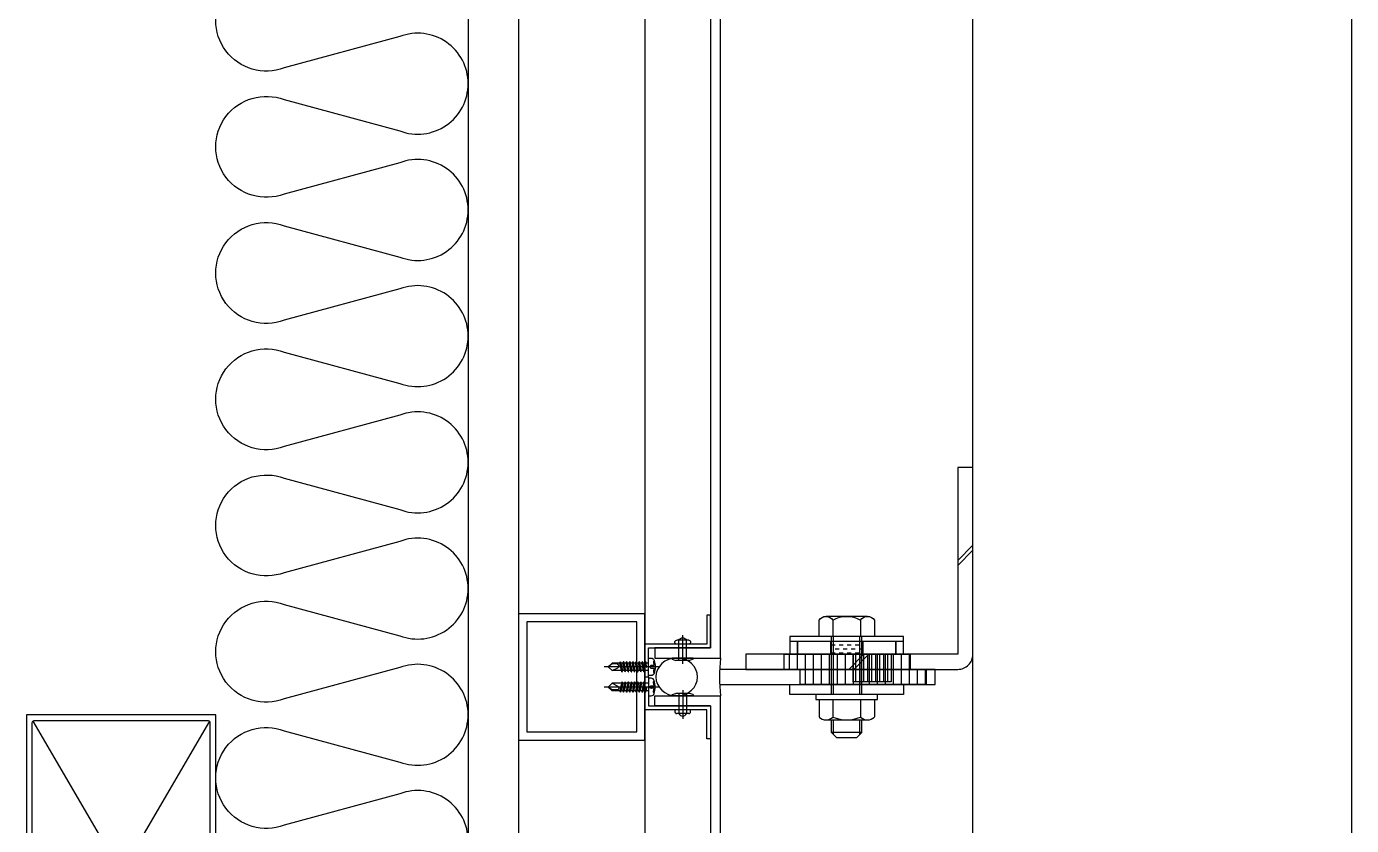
# Model space of a CAD drawing. Header units: millimetres. Extents: x 19868 to 801382, y -4805 to 85279.
# Drawn here: x 579963 to 580488, y 41685 to 42002 of the extents above; entities that cross this region are included whole.
import ezdxf

# ---------------------------------------------------------------- set-up
doc = ezdxf.new("R2010")
doc.units = ezdxf.units.MM
doc.header["$LTSCALE"] = 250
for name, pattern in [('CENTER', [50.8, 31.75, -6.35, 6.35, -6.35]), ('HID', [2.8, 1.8, -1]), ('HIDDEN', [9.525, 6.35, -3.175]), ('HIDDEN2', [4.7625, 3.175, -1.5875])]:
    doc.linetypes.add(name, pattern=pattern)
for name, color, linetype in [('4', 4, 'Continuous'), ('6FIN', 6, 'Continuous'), ('A-ELE-4', 4, 'Continuous'), ('A-ETC-8', 8, 'Continuous'), ('A-FIN', 6, 'Continuous'), ('alucobond', 7, 'Continuous'), ('EXTRUSION', 7, 'Continuous'), ('fastener', 1, 'Continuous'), ('ISL', 251, 'Continuous'), ('mold', 4, 'Continuous'), ('RIVET', 6, 'Continuous'), ('S-TEEL', 4, 'Continuous'), ('SCREW', 1, 'Continuous'), ('SEALANT', 252, 'Continuous'), ('SHEET', 6, 'Continuous'), ('각파이프', 4, 'Continuous')]:
    doc.layers.add(name, color=color, linetype=linetype)

# ---------------------------------------------------------------- blocks, each defined once
blk = doc.blocks.new('A$Cae507117')
at = {"layer": 'A-ETC-8'}
for points in [[(-50, 0), (-50, -50), (0, -50), (0, 0)], [(-46.8, -3.2), (-46.8, -46.8), (-3.2, -46.8), (-3.2, -3.2)]]:
    blk.add_lwpolyline(points, close=True, dxfattribs=at)
blk = doc.blocks.new('revit')
at = {"layer": 'RIVET'}
for p, q in [((-4.2, 0.5), (-4.2, 0)), ((4.2, 0), (-4.2, 0)), ((2.7, 1), (-2.7, 1)), ((-1.5, 1), (-1.5, -7)), ((1.5, 1), (1.5, -7)), ((4.2, 0.5), (4.2, 0)), ((2.37, -5.5), (-2.37, -5.5)), ((2.37, -7), (-2.37, -7))]:
    blk.add_line(p, q, dxfattribs=at)
at = {"layer": 'RIVET', "color": 1, "linetype": 'CENTER'}
blk.add_line((0, 2.29), (0, -9.05), dxfattribs=at)
at = {"layer": 'RIVET'}
for points in [[(-4.2, 0.5), (-2.7, 1)], [(4.2, 0.5), (2.7, 1)]]:
    blk.add_lwpolyline(points, dxfattribs=at)
blk.add_lwpolyline([(-1.5, -7, 0.666667), (1.5, -7, 1.5)], format="xyb", dxfattribs=at)
for centre, start, end in [((-2.37, -6.25), 90, 270), ((2.37, -6.25), 270, 90)]:
    blk.add_arc(centre, 0.75, start, end, dxfattribs=at)
blk = doc.blocks.new('PH-4-16')
at = {"layer": 'SCREW'}
for p, q in [((-1.51, 0), (-1.51, -0.97)), ((1.51, 0), (1.51, -1.59)), ((0.05, -0.87), (-2.01, -1.2)), ((2, -1.79), (-2.01, -2.45)), ((2, -3.03), (-2.01, -3.69)), ((2, -4.27), (-2.01, -4.93)), ((-2, -1.27), (-1.51, -1.47)), ((-2, -2.51), (-1.51, -2.71)), ((-2, -3.75), (-1.51, -3.95)), ((-2, -4.99), (-1.51, -5.2)), ((-1.99, -1.17), (-1.51, -0.97)), ((-1.99, -2.41), (-1.51, -2.21)), ((-1.99, -3.65), (-1.51, -3.45)), ((-1.99, -4.89), (-1.51, -4.69)), ((0.07, -0.97), (-1.95, -1.3)), ((1.99, -1.89), (-1.95, -2.54)), ((1.99, -3.13), (-1.95, -3.78)), ((1.99, -4.37), (-1.95, -5.02)), ((0.05, -0.87), (-1.51, -0.97)), ((0.07, -0.97), (-1.51, -1.47)), ((-1.51, -1.47), (-1.51, -2.21)), ((1.51, -1.59), (-1.51, -2.21)), ((1.51, -2.09), (-1.51, -2.71)), ((-1.51, -2.71), (-1.51, -3.45)), ((1.51, -2.83), (-1.51, -3.45)), ((1.51, -3.33), (-1.51, -3.95)), ((1.51, -4.07), (-1.51, -4.69)), ((1.51, -4.57), (-1.51, -5.2)), ((-1.51, -5.2), (-1.51, -5.93)), ((1.51, -1.59), (2, -1.79)), ((1.99, -1.89), (1.51, -2.09)), ((1.51, -2.09), (1.51, -2.83)), ((2, -3.03), (1.51, -2.83)), ((1.99, -3.13), (1.51, -3.33)), ((1.51, -3.33), (1.51, -4.07)), ((2, -4.27), (1.51, -4.07)), ((1.99, -4.37), (1.51, -4.57)), ((1.51, -4.57), (1.51, -5.31)), ((2, -5.51), (-2.01, -6.17)), ((2, -6.75), (-2.01, -7.41)), ((2, -7.99), (-2.01, -8.65)), ((2, -9.23), (-2.01, -9.89)), ((2, -10.47), (-2.01, -11.13)), ((-2, -6.24), (-1.51, -6.44)), ((-2, -7.48), (-1.51, -7.68)), ((-2, -8.72), (-1.51, -8.92)), ((-2, -9.96), (-1.51, -10.16)), ((-1.99, -6.13), (-1.51, -5.93)), ((-1.99, -7.37), (-1.51, -7.17)), ((-1.99, -8.61), (-1.51, -8.41)), ((-1.99, -9.85), (-1.51, -9.66)), ((1.99, -5.61), (-1.95, -6.26)), ((1.99, -6.86), (-1.95, -7.5)), ((1.99, -8.1), (-1.95, -8.75)), ((1.99, -9.34), (-1.95, -9.99)), ((1.51, -5.31), (-1.51, -5.93)), ((1.51, -5.81), (-1.51, -6.44)), ((-1.51, -6.44), (-1.51, -7.17)), ((1.51, -6.55), (-1.51, -7.17)), ((1.51, -7.05), (-1.51, -7.68)), ((-1.51, -7.68), (-1.51, -8.41)), ((1.51, -7.79), (-1.51, -8.41)), ((1.51, -8.29), (-1.51, -8.92)), ((-1.51, -8.92), (-1.51, -9.66)), ((1.51, -9.03), (-1.51, -9.66)), ((1.51, -9.53), (-1.51, -10.16)), ((-1.51, -10.16), (-1.51, -10.9)), ((1.51, -10.27), (-1.51, -10.9)), ((2, -5.51), (1.51, -5.31)), ((1.99, -5.61), (1.51, -5.81)), ((1.51, -5.81), (1.51, -6.55)), ((2, -6.75), (1.51, -6.55)), ((1.99, -6.86), (1.51, -7.05)), ((1.51, -7.05), (1.51, -7.79)), ((2, -7.99), (1.51, -7.79)), ((1.99, -8.1), (1.51, -8.29)), ((1.51, -8.29), (1.51, -9.03)), ((2, -9.23), (1.51, -9.03)), ((1.99, -9.34), (1.51, -9.53)), ((1.51, -9.53), (1.51, -10.27)), ((2, -10.47), (1.51, -10.27)), ((-2, -11.2), (-1.51, -11.4)), ((-1.99, -11.09), (-1.51, -10.9)), ((1.99, -10.58), (-1.95, -11.23)), ((1.51, -10.77), (-1.51, -11.4)), ((-1.51, -11.4), (-1.51, -14.46)), ((-1.51, -14.46), (-1.14, -14.46)), ((0, -16), (-1.51, -14.46)), ((-1.14, -12.61), (-1.14, -14.46)), ((-1.14, -14.46), (0, -16)), ((0, -16), (1.51, -14.49)), ((1.51, -14.49), (0.4, -12.23)), ((1.99, -10.58), (1.51, -10.77)), ((1.51, -10.77), (1.51, -14.49))]:
    blk.add_line(p, q, dxfattribs=at)
at = {"layer": 'SCREW', "color": 1, "linetype": 'CENTER'}
blk.add_line((0, 3.95), (0, -17.67), dxfattribs=at)
at = {"layer": 'SCREW', "linetype": 'HIDDEN2'}
blk.add_line((-1.51, -3.95), (-1.51, -4.69), dxfattribs=at)
at = {"layer": 'SCREW'}
blk.add_lwpolyline([(3.48, 0.99), (3.48, 0), (-3.48, 0), (-3.48, 0.99, -0.336479), (-2.53, 2.23, -0.138717), (2.53, 2.23, -0.336479)], format="xyb", close=True, dxfattribs=at)
blk.add_lwpolyline([(-2.53, 2.23), (-2.31, 2.03), (-2.06, 1.94), (-1.79, 1.92), (-1.52, 1.95), (-1.25, 2.02), (-1.01, 2.09), (-0.81, 2.13), (-0.65, 2.14), (-0.55, 2.08), (-0.5, 1.96), (-0.49, 1.8), (-0.49, 1.61), (-0.51, 1.41), (-0.52, 1.2), (-0.51, 1.01), (-0.47, 0.84), (-0.39, 0.71), (-0.28, 0.61), (-0.14, 0.55), (0, 0.53), (0.14, 0.55), (0.28, 0.61), (0.39, 0.71), (0.47, 0.84), (0.51, 1.01), (0.52, 1.2), (0.51, 1.41), (0.49, 1.61), (0.49, 1.8), (0.5, 1.96), (0.55, 2.08), (0.65, 2.14), (0.81, 2.13), (1.01, 2.09), (1.25, 2.02), (1.52, 1.95), (1.79, 1.92), (2.06, 1.94), (2.31, 2.03), (2.53, 2.23)], dxfattribs=at)
for centre, radius, start, end in [((-1.92, -1.23), 0.0931, 139.8661, 209.9246), ((-1.92, -2.47), 0.0931, 139.8661, 209.9246), ((-1.92, -3.71), 0.0931, 139.8661, 209.9246), ((-1.92, -4.95), 0.0931, 139.8661, 209.9246), ((0.03, -0.92), 0.0605, 310.7271, 69.3149), ((1.92, -1.83), 0.0931, 319.8661, 29.9246), ((1.92, -3.07), 0.0931, 319.8661, 29.9246), ((1.92, -4.31), 0.0931, 319.8661, 29.9246), ((-1.92, -6.19), 0.0931, 139.8661, 209.9246), ((-1.92, -7.43), 0.0931, 139.8661, 209.9246), ((-1.92, -8.67), 0.0931, 139.8661, 209.9246), ((-1.92, -9.91), 0.0931, 139.8661, 209.9246), ((1.92, -5.55), 0.0931, 319.8661, 29.9246), ((1.92, -6.8), 0.0931, 319.8661, 29.9246), ((1.92, -8.04), 0.0931, 319.8661, 29.9246), ((1.92, -9.28), 0.0931, 319.8661, 29.9246), ((1.92, -10.52), 0.0931, 319.8661, 29.9246), ((-1.92, -11.15), 0.0931, 139.8661, 209.9246), ((-0.33, -12.61), 0.815, 27.365, 180)]:
    blk.add_arc(centre, radius, start, end, dxfattribs=at)
blk = doc.blocks.new('A$Ce431bf19')
at = {"layer": '4', "transparency": 33554687}
h = blk.add_hatch(dxfattribs=at)
h.set_pattern_fill('JIS_LC_20A', color=8, scale=2, angle=180)
h.set_pattern_definition([(225, (-13377.057, -377.89), (28.28427, -28.28427), []), (225, (-13379.057, -377.89), (28.28427, -28.28427), [])])
edge = h.paths.add_edge_path()
edge.add_line((145, -16), (145, 58))
edge.add_line((145, 58), (139, 58))
edge.add_line((139, 58), (139, -16))
edge.add_line((139, -16), (55, -16))
edge.add_line((55, -16), (55, -22))
edge.add_line((55, -22), (139, -22))
edge.add_arc((139, -16), 6, 270, 360)
at = {"layer": '4', "linetype": 'HIDDEN', "ltscale": 0.005}
h = blk.add_hatch(dxfattribs=at)
h.set_pattern_fill('DASH', color=1, scale=0.5)
h.set_pattern_definition([(360, (-18184.874, -847.0626), (1.5875, 1.5875), [1.5875, -1.5875])])
h.paths.add_polyline_path([(101.5, -16), (101.5, -11), (88.5, -11), (88.5, -16)])
at = {"layer": '4', "linetype": 'HID', "lineweight": 25, "transparency": 33554687}
h = blk.add_hatch(dxfattribs=at)
h.set_pattern_fill('LINE', color=8, angle=270)
h.set_pattern_definition([(270, (-13376.9617, -377.8894), (3.175, -6e-16), [])])
h.paths.add_polyline_path([(70.15, -16), (120.1, -16), (120.1, -22), (70.15, -22)])
h = blk.add_hatch(dxfattribs=at)
h.set_pattern_fill('LINE', color=1, scale=0.5, angle=270)
h.set_pattern_definition([(270, (-13377.6531, -404.0771), (1.5875, -7e-16), [])])
h.paths.add_polyline_path([(97.59, -16), (112.59, -16), (112.59, -27), (97.59, -27)])
h = blk.add_hatch(dxfattribs=at)
h.set_pattern_fill('LINE', color=8, angle=90)
h.set_pattern_definition([(270, (-13376.9617, -357.9828), (3.175, -6e-16), [])])
h.paths.add_polyline_path([(126.53, -28), (76.57, -28), (76.57, -22), (126.53, -22)])
at = {"layer": '4', "elevation": 0}
blk.add_lwpolyline([(145, -16), (145, 58), (139, 58), (139, -16), (55, -16), (55, -22), (139, -22, 0.414214)], format="xyb", close=True, dxfattribs=at)
for points in [[(117.5, -11), (117.5, -9), (72.5, -9), (72.5, -11), (72.5, -16), (117.5, -16), (117.5, -11), (114.5, -11), (114.5, -16), (114.5, -11), (75.5, -11), (75.5, -16), (75.5, -11), (72.5, -11)], [(44.63, -28), (130, -28), (130, -22), (44.63, -22)]]:
    blk.add_lwpolyline(points, dxfattribs=at)
at = {"layer": '4', "color": 1, "linetype": 'HIDDEN', "ltscale": 0.005, "elevation": 0}
blk.add_lwpolyline([(88.5, -11), (88.5, -16), (101.5, -16), (101.5, -11)], close=True, dxfattribs=at)
at = {"layer": '4', "color": 8, "linetype": 'HID', "lineweight": 25, "elevation": 0}
for points in [[(70.15, -16), (120.1, -16), (120.1, -22), (70.15, -22)], [(126.53, -28), (76.57, -28), (76.57, -22), (126.53, -22)]]:
    blk.add_lwpolyline(points, close=True, dxfattribs=at)
at = {"layer": '4', "color": 1, "linetype": 'HID', "lineweight": 25, "elevation": 0}
blk.add_lwpolyline([(97.59, -16), (112.59, -16), (112.59, -27), (97.59, -27)], close=True, dxfattribs=at)
at = {"layer": 'fastener'}
for p, q in [((103.21, -1, 0), (86.79, -1, 0)), ((89.52, -2.5, 0), (89.52, -9, 0)), ((100.47, -2.5, 0), (100.47, -9, 0)), ((89, -32, 0), (89, -9, 0)), ((89.75, -32, 0), (89.75, -9, 0)), ((100.25, -32, 0), (100.25, -9, 0)), ((101, -32, 0), (101, -9, 0)), ((84.05, -34, 0), (84.05, -40.87, 0)), ((89.52, -34, 0), (89.52, -40.87, 0)), ((100.48, -34, 0), (100.48, -40.87, 0)), ((105.95, -34, 0), (105.95, -40.87, 0)), ((86.78, -42, 0), (103.22, -42, 0)), ((89, -47, 0), (89, -42, 0)), ((101, -47, 0), (89, -47, 0)), ((89, -47, 0), (91, -49, 0)), ((89.75, -47.75, 0), (89.75, -42, 0)), ((101, -47, 0), (99, -49, 0)), ((100.25, -47.75, 0), (100.25, -42, 0)), ((101, -47, 0), (101, -42, 0)), ((91, -49, 0), (99, -49, 0))]:
    blk.add_line(p, q, dxfattribs=at)
at = {"layer": 'fastener', "elevation": 0}
blk.add_lwpolyline([(84.05, -9), (84.05, -2.5, -0.547945), (89.52, -2.5, -0.273973), (100.47, -2.5, -0.547945), (105.95, -2.5), (105.95, -9)], format="xyb", close=True, dxfattribs=at)
blk.add_lwpolyline([(82.75, -32), (82.75, -34), (107.25, -34), (107.25, -32)], close=True, dxfattribs=at)
at = {"layer": 'fastener'}
for centre, radius, start, end in [((86.78, -38.12, 0), 3.88, 225.2164, 314.7836), ((95, -28.08, 0), 13.92, 246.8008, 293.1992), ((103.22, -38.12, 0), 3.88, 225.2164, 314.7836)]:
    blk.add_arc(centre, radius, start, end, dxfattribs=at)
at = {"layer": 'mold', "color": 4, "elevation": 0}
for points in [[(39.5, -12), (15, -12), (15, -25), (16.5, -25), (16.5, -13.5), (41, -13.5), (41, -0.5), (39.5, -0.5), (39.5, -12)], [(39.5, -38), (15, -38), (15, -25), (16.5, -25), (16.5, -36.5), (41, -36.5), (41, -49.5), (39.5, -49.5), (39.5, -38)]]:
    blk.add_lwpolyline(points, dxfattribs=at)
at = {"layer": 'S-TEEL', "elevation": 0}
blk.add_lwpolyline([(117.5, -32), (72.5, -32), (72.5, -28), (117.5, -28)], close=True, dxfattribs=at)
at = {"layer": 'SEALANT', "elevation": 0}
blk.add_lwpolyline([(45, -17.5, 0.059304), (45, -32.5)], format="xyb", dxfattribs=at)
at = {"layer": 'SEALANT', "extrusion": (0, 0, -1)}
blk.add_ellipse((27.62, -25), major_axis=(-8.29, 0), ratio=0.90449, dxfattribs=at)
at = {"layer": 'alucobond', "xscale": -1, "rotation": 180}
blk.add_blockref('revit', (30, -17.5), dxfattribs=at)
at = {"layer": 'alucobond'}
blk.add_blockref('revit', (30, -32.5), dxfattribs=at)
at = {"layer": 'EXTRUSION', "rotation": 270}
blk.add_blockref('PH-4-16', (16.5, -21), dxfattribs=at)
at = {"layer": 'EXTRUSION', "xscale": -1, "rotation": 270}
blk.add_blockref('PH-4-16', (16.5, -29), dxfattribs=at)
blk = doc.blocks.new('A$C3312e4fb')
at = {"layer": '6FIN'}
blk.add_lwpolyline([(125, -75), (125, 0), (0, 0), (0, -75)], close=True, dxfattribs=at)
at = {"layer": 'SHEET', "color": 8}
for p, q in [((2.5, -72.49), (122.49, -2.5)), ((2.51, -2.5), (122.5, -72.49))]:
    blk.add_line(p, q, dxfattribs=at)
blk.add_lwpolyline([(2.3, -72), (2.3, -3, -0.414214), (3, -2.3), (122, -2.3, -0.414214), (122.7, -3), (122.7, -72, -0.414214), (122, -72.7), (3, -72.7, -0.414214)], format="xyb", close=True, dxfattribs=at)

msp = doc.modelspace()

# ---------------------------------------------------------------- linework, layer by layer
at = {"layer": 'A-ELE-4'}
msp.add_lwpolyline([(580338.21, 43668.93), (580488.21, 43668.93), (580488.21, 41208.93), (580338.21, 41208.93)], close=True, dxfattribs=at)
at = {"layer": 'A-ETC-8'}
for p, q in [((580158.21, 42262.98), (580158.21, 41158.93)), ((580208.21, 42262.98), (580208.21, 41158.93))]:
    msp.add_line(p, q, dxfattribs=at)
at = {"layer": 'A-FIN'}
for points in [[(580238.21, 41751.43), (580238.21, 42298.93), (580212.21, 42298.93), (580212.21, 42294.93), (580234.21, 42294.93), (580234.21, 41755.43)], [(580234.21, 41732.43), (580234.21, 41187.93), (580212.21, 41187.93), (580212.21, 41187.93), (580212.21, 41183.93), (580238.21, 41183.93), (580238.21, 41736.43)]]:
    msp.add_lwpolyline(points, dxfattribs=at)
at = {"layer": 'A-FIN', "elevation": 0}
for points in [[(580234.21, 41755.43), (580212.21, 41755.43), (580212.21, 41755.43), (580212.21, 41751.43), (580238.21, 41751.43)], [(580234.21, 41732.43), (580212.21, 41732.43), (580212.21, 41732.43), (580212.21, 41736.43), (580238.21, 41736.43)]]:
    msp.add_lwpolyline(points, dxfattribs=at)
at = {"layer": 'ISL'}
msp.add_line((580138.21, 42283.93), (580138.21, 41208.93), dxfattribs=at)
msp.add_lwpolyline([(580138.21, 41678.93, 0.524856), (580111.11, 41697.63), (580065.31, 41685.23, -1.449198), (580065.31, 41722.63), (580111.11, 41710.23, 0.524856), (580138.21, 41728.93, 0.524856), (580111.11, 41747.63), (580065.31, 41735.23, -1.449198), (580065.31, 41772.63), (580111.11, 41760.23, 0.524856), (580138.21, 41778.93, 0.524856), (580111.11, 41797.63), (580065.31, 41785.23, -1.449198), (580065.31, 41822.63), (580111.11, 41810.23, 0.524856), (580138.21, 41828.93, 0.524856), (580111.11, 41847.63), (580065.31, 41835.23, -1.449198), (580065.31, 41872.63), (580111.11, 41860.23, 0.524856), (580138.21, 41878.93, 0.524856), (580111.11, 41897.63), (580065.31, 41885.23, -1.449198), (580065.31, 41922.63), (580111.11, 41910.23, 0.524856), (580138.21, 41928.93, 0.524856), (580111.11, 41947.63), (580065.31, 41935.23, -1.449198), (580065.31, 41972.63), (580111.11, 41960.23, 0.524856), (580138.21, 41978.93, 0.524856), (580111.11, 41997.63), (580065.31, 41985.23, -1.449198), (580065.31, 42022.63)], format="xyb", dxfattribs=at)
at = {"layer": 'S-TEEL'}
for p, q in [((579963.21, 41728.93, 0), (579963.21, 41728.93, 0)), ((580038.21, 41728.93, 0), (580038.21, 41728.93, 0))]:
    msp.add_line(p, q, dxfattribs=at)

# ---------------------------------------------------------------- block references
at = {"layer": 'A-ETC-8'}
msp.add_blockref('A$Ce431bf19', (580193.21, 41768.93), dxfattribs=at)
at = {"layer": 'A-ETC-8', "rotation": 180}
msp.add_blockref('A$Cae507117', (580158.21, 41718.93), dxfattribs=at)
at = {"layer": '각파이프', "rotation": 270}
msp.add_blockref('A$C3312e4fb', (580038.21, 41728.93, 0), dxfattribs=at)

doc.saveas('drawing.dxf')
